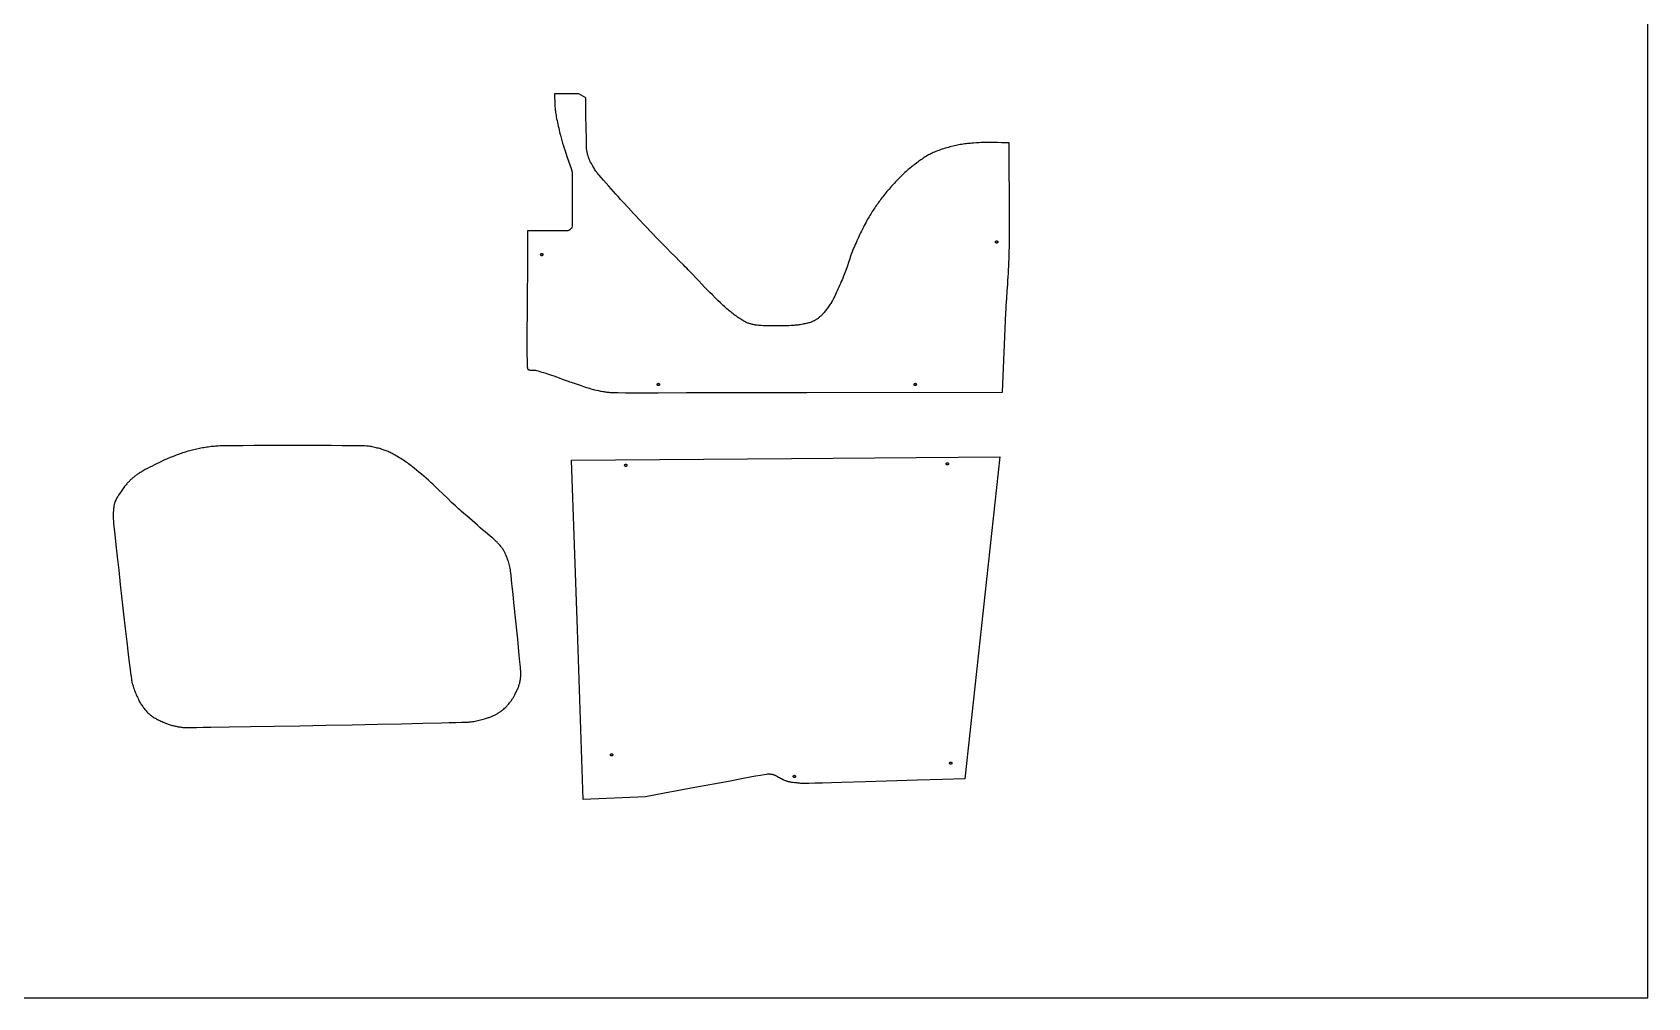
# Model space of a CAD drawing. Extents: x 0 to 10511, y 0 to 8892.
# Drawn here: x 7675 to 10511, y 5420 to 7114 of the extents above; entities that cross this region are included whole.
import ezdxf

# ---------------------------------------------------------------- set-up
doc = ezdxf.new("R2010")
doc.units = 0
doc.layers.add('Default_Layer', color=1, linetype='CONTINUOUS')

msp = doc.modelspace()

# ---------------------------------------------------------------- linework, layer by layer
at = {"layer": 'Default_Layer'}
for points in [[(5199.2, 5419.9), (10511.2, 5419.9), (10511.2, 8891.9), (5199.2, 8891.9), (5199.2, 5419.9)], [(8567.8, 6724.3), (8567.8, 6724.5), (8567.9, 6724.7), (8567.9, 6724.9), (8568, 6725.1), (8568.1, 6725.3), (8568.2, 6725.5), (8568.3, 6725.6), (8568.4, 6725.8), (8568.5, 6725.9), (8568.7, 6726), (8568.9, 6726.1), (8569, 6726.2), (8569.2, 6726.3), (8569.4, 6726.3), (8569.6, 6726.3), (8569.8, 6726.3), (8570, 6726.3), (8570.2, 6726.3), (8570.4, 6726.3), (8570.6, 6726.2), (8570.8, 6726.1), (8570.9, 6726), (8571.1, 6725.9), (8571.2, 6725.8), (8571.4, 6725.6), (8571.5, 6725.5), (8571.6, 6725.3), (8571.7, 6725.1), (8571.7, 6724.9), (8571.8, 6724.7), (8571.8, 6724.5), (8571.8, 6724.3), (8571.8, 6724.1), (8571.8, 6723.9), (8571.7, 6723.7), (8571.7, 6723.6), (8571.6, 6723.4), (8571.5, 6723.2), (8571.4, 6723.1), (8571.2, 6722.9), (8571.1, 6722.8), (8570.9, 6722.7), (8570.8, 6722.6), (8570.6, 6722.5), (8570.4, 6722.4), (8570.2, 6722.4), (8570, 6722.4), (8569.8, 6722.3), (8569.6, 6722.4), (8569.4, 6722.4), (8569.2, 6722.4), (8569, 6722.5), (8568.9, 6722.6), (8568.7, 6722.7), (8568.5, 6722.8), (8568.4, 6722.9), (8568.3, 6723.1), (8568.2, 6723.2), (8568.1, 6723.4), (8568, 6723.6), (8567.9, 6723.7), (8567.9, 6723.9), (8567.8, 6724.1), (8567.8, 6724.3)], [(9366.4, 6746.4), (9366.4, 6746.6), (9366.4, 6746.8), (9366.5, 6747), (9366.5, 6747.2), (9366.6, 6747.4), (9366.7, 6747.6), (9366.8, 6747.7), (9367, 6747.9), (9367.1, 6748), (9367.3, 6748.1), (9367.4, 6748.2), (9367.6, 6748.3), (9367.8, 6748.4), (9368, 6748.4), (9368.2, 6748.4), (9368.4, 6748.4), (9368.6, 6748.4), (9368.8, 6748.4), (9369, 6748.4), (9369.1, 6748.3), (9369.3, 6748.2), (9369.5, 6748.1), (9369.6, 6748), (9369.8, 6747.9), (9369.9, 6747.7), (9370, 6747.6), (9370.1, 6747.4), (9370.2, 6747.2), (9370.3, 6747), (9370.3, 6746.8), (9370.4, 6746.6), (9370.4, 6746.4), (9370.4, 6746.2), (9370.3, 6746), (9370.3, 6745.8), (9370.2, 6745.7), (9370.1, 6745.5), (9370, 6745.3), (9369.9, 6745.2), (9369.8, 6745), (9369.6, 6744.9), (9369.5, 6744.8), (9369.3, 6744.7), (9369.1, 6744.6), (9369, 6744.5), (9368.8, 6744.5), (9368.6, 6744.5), (9368.4, 6744.4), (9368.2, 6744.5), (9368, 6744.5), (9367.8, 6744.5), (9367.6, 6744.6), (9367.4, 6744.7), (9367.3, 6744.8), (9367.1, 6744.9), (9367, 6745), (9366.8, 6745.2), (9366.7, 6745.3), (9366.6, 6745.5), (9366.5, 6745.7), (9366.5, 6745.8), (9366.4, 6746), (9366.4, 6746.2), (9366.4, 6746.4)], [(8772.4, 6496.4), (8772.5, 6496.6), (8772.5, 6496.8), (8772.5, 6497), (8772.6, 6497.1), (8772.7, 6497.3), (8772.8, 6497.5), (8772.9, 6497.6), (8773, 6497.8), (8773.2, 6497.9), (8773.3, 6498), (8773.5, 6498.1), (8773.7, 6498.2), (8773.9, 6498.3), (8774, 6498.3), (8774.2, 6498.4), (8774.4, 6498.4), (8774.7, 6498.4), (8774.8, 6498.3), (8775, 6498.3), (8775.2, 6498.2), (8775.4, 6498.1), (8775.6, 6498), (8775.7, 6497.9), (8775.9, 6497.8), (8776, 6497.6), (8776.1, 6497.5), (8776.2, 6497.3), (8776.3, 6497.1), (8776.4, 6497), (8776.4, 6496.8), (8776.4, 6496.6), (8776.4, 6496.4), (8776.4, 6496.2), (8776.4, 6496), (8776.4, 6495.8), (8776.3, 6495.6), (8776.2, 6495.4), (8776.1, 6495.2), (8776, 6495.1), (8775.9, 6495), (8775.7, 6494.8), (8775.6, 6494.7), (8775.4, 6494.6), (8775.2, 6494.5), (8775, 6494.5), (8774.8, 6494.4), (8774.7, 6494.4), (8774.4, 6494.4), (8774.2, 6494.4), (8774, 6494.4), (8773.9, 6494.5), (8773.7, 6494.5), (8773.5, 6494.6), (8773.3, 6494.7), (8773.2, 6494.8), (8773, 6495), (8772.9, 6495.1), (8772.8, 6495.2), (8772.7, 6495.4), (8772.6, 6495.6), (8772.5, 6495.8), (8772.5, 6496), (8772.5, 6496.2), (8772.4, 6496.4)], [(9223.4, 6496.4), (9223.4, 6496.6), (9223.4, 6496.8), (9223.5, 6497), (9223.6, 6497.1), (9223.6, 6497.3), (9223.7, 6497.5), (9223.9, 6497.6), (9224, 6497.8), (9224.1, 6497.9), (9224.3, 6498), (9224.5, 6498.1), (9224.6, 6498.2), (9224.8, 6498.3), (9225, 6498.3), (9225.2, 6498.4), (9225.4, 6498.4), (9225.6, 6498.4), (9225.8, 6498.3), (9226, 6498.3), (9226.2, 6498.2), (9226.4, 6498.1), (9226.5, 6498), (9226.7, 6497.9), (9226.8, 6497.8), (9226.9, 6497.6), (9227.1, 6497.5), (9227.2, 6497.3), (9227.2, 6497.1), (9227.3, 6497), (9227.4, 6496.8), (9227.4, 6496.6), (9227.4, 6496.4), (9227.4, 6496.2), (9227.4, 6496), (9227.3, 6495.8), (9227.2, 6495.6), (9227.2, 6495.4), (9227.1, 6495.2), (9226.9, 6495.1), (9226.8, 6495), (9226.7, 6494.8), (9226.5, 6494.7), (9226.4, 6494.6), (9226.2, 6494.5), (9226, 6494.5), (9225.8, 6494.4), (9225.6, 6494.4), (9225.4, 6494.4), (9225.2, 6494.4), (9225, 6494.4), (9224.8, 6494.5), (9224.6, 6494.5), (9224.5, 6494.6), (9224.3, 6494.7), (9224.1, 6494.8), (9224, 6495), (9223.9, 6495.1), (9223.7, 6495.2), (9223.6, 6495.4), (9223.6, 6495.6), (9223.5, 6495.8), (9223.4, 6496), (9223.4, 6496.2), (9223.4, 6496.4)], [(7939.9, 5894.4), (7940.7, 5894.4), (7942.1, 5894.3), (7947, 5894.3), (7954.2, 5894.4), (7963.7, 5894.5), (7975.3, 5894.6), (7988.8, 5894.8), (8020.9, 5895.3), (8058.5, 5895.9), (8100.3, 5896.6), (8144.9, 5897.4), (8190.8, 5898.3), (8236.8, 5899.1), (8281.5, 5900), (8323.4, 5900.9), (8361.2, 5901.7), (8393.5, 5902.4), (8407.1, 5902.8), (8418.9, 5903.1), (8428.6, 5903.3), (8436, 5903.6), (8441, 5903.8), (8442.6, 5903.9), (8443.5, 5903.9), (8445.7, 5904.2), (8448, 5904.6), (8450.3, 5905), (8452.7, 5905.5), (8455.1, 5905.9), (8457.6, 5906.5), (8460, 5907), (8462.3, 5907.6), (8464.6, 5908.1), (8466.9, 5908.7), (8469, 5909.3), (8471, 5909.9), (8472.9, 5910.4), (8474.6, 5910.9), (8476.2, 5911.5), (8477.5, 5911.9), (8478.8, 5912.4), (8480.1, 5912.9), (8481.4, 5913.5), (8482.7, 5914), (8484, 5914.6), (8485.3, 5915.2), (8486.6, 5915.9), (8487.8, 5916.5), (8489.1, 5917.1), (8490.3, 5917.8), (8491.5, 5918.4), (8492.6, 5919.1), (8493.7, 5919.7), (8494.7, 5920.3), (8495.7, 5921), (8496.6, 5921.5), (8497.4, 5922.1), (8498.3, 5922.7), (8499.1, 5923.3), (8499.9, 5924), (8500.7, 5924.6), (8501.5, 5925.3), (8502.3, 5925.9), (8503.1, 5926.6), (8504.6, 5928), (8506.1, 5929.4), (8507.6, 5930.9), (8509, 5932.4), (8509.7, 5933.2), (8510.4, 5934), (8511.2, 5934.9), (8511.9, 5935.8), (8513.4, 5937.7), (8514.2, 5938.7), (8514.9, 5939.7), (8515.7, 5940.7), (8516.4, 5941.7), (8517.1, 5942.8), (8517.9, 5943.8), (8518.6, 5944.9), (8519.2, 5945.9), (8519.9, 5947), (8520.5, 5948), (8521.1, 5949.2), (8521.8, 5950.4), (8522.5, 5951.7), (8523.2, 5953.1), (8523.9, 5954.5), (8524.7, 5956), (8525.4, 5957.6), (8526.1, 5959.1), (8526.8, 5960.7), (8527.5, 5962.3), (8528.1, 5963.8), (8528.8, 5965.3), (8529.3, 5966.8), (8529.8, 5968.2), (8530.3, 5969.6), (8530.6, 5970.8), (8531, 5972.1), (8531.3, 5973.3), (8531.5, 5974.5), (8531.8, 5975.8), (8532, 5977), (8532.2, 5978.2), (8532.4, 5979.5), (8532.5, 5980.7), (8532.7, 5982), (8532.8, 5983.3), (8532.9, 5984.5), (8533, 5985.8), (8533, 5987), (8533.1, 5988.3), (8533.1, 5990.8), (8533.1, 5991.3), (8533.1, 5991.9), (8532.9, 5993.9), (8532.7, 5996.7), (8532.4, 6000.3), (8531.5, 6009.5), (8530.4, 6021), (8529.1, 6034.5), (8527.6, 6049.4), (8526, 6065.2), (8524.4, 6081.4), (8521, 6113.5), (8519.5, 6128.3), (8518.1, 6141.7), (8516.8, 6153.2), (8515.8, 6162.4), (8515.1, 6168.7), (8514.8, 6170.6), (8514.7, 6171.6), (8514.5, 6172.8), (8514.2, 6174), (8513.7, 6176.3), (8513.1, 6178.7), (8512.5, 6181), (8511.8, 6183.3), (8511.1, 6185.5), (8510.4, 6187.7), (8509.7, 6189.7), (8509, 6191.7), (8508.3, 6193.7), (8507.5, 6195.6), (8506.7, 6197.5), (8505.8, 6199.5), (8505.4, 6200.4), (8504.9, 6201.3), (8504.4, 6202.3), (8504, 6203.2), (8503.4, 6204.1), (8502.9, 6205), (8502.3, 6205.9), (8501.8, 6206.8), (8501.2, 6207.7), (8500.6, 6208.5), (8499.9, 6209.4), (8499.3, 6210.2), (8498.6, 6211.1), (8498, 6211.9), (8496.6, 6213.6), (8495.1, 6215.2), (8493.7, 6216.8), (8492.2, 6218.4), (8491.3, 6219.3), (8490.2, 6220.4), (8488.8, 6221.6), (8487.2, 6223), (8483.6, 6226.3), (8479.4, 6229.9), (8470.3, 6237.6), (8465.9, 6241.4), (8461.9, 6244.9), (8457.1, 6249.1), (8452.3, 6253.2), (8442.7, 6261.4), (8438, 6265.5), (8433.2, 6269.7), (8428.5, 6273.9), (8426.1, 6276), (8423.8, 6278.1), (8421.2, 6280.4), (8418.3, 6283.1), (8415.1, 6286.2), (8411.6, 6289.4), (8404.2, 6296.6), (8396.4, 6304.1), (8388.7, 6311.4), (8381.5, 6318.2), (8378.3, 6321.2), (8375.5, 6323.9), (8373, 6326.3), (8370.9, 6328.2), (8367, 6331.6), (8362.8, 6335.2), (8358.5, 6339), (8354.2, 6342.6), (8350.1, 6346), (8346.3, 6349.1), (8343.1, 6351.7), (8341.7, 6352.8), (8340.5, 6353.7), (8338.3, 6355.4), (8336.1, 6357), (8333.9, 6358.6), (8331.6, 6360.2), (8329.4, 6361.7), (8327.1, 6363.3), (8324.8, 6364.7), (8322.4, 6366.2), (8319.9, 6367.7), (8317, 6369.4), (8313.9, 6371.3), (8312.3, 6372.2), (8310.6, 6373.1), (8308.9, 6374.1), (8307.2, 6375), (8305.5, 6375.9), (8303.7, 6376.8), (8302, 6377.6), (8300.2, 6378.4), (8298.5, 6379.2), (8296.8, 6379.9), (8295, 6380.5), (8293.2, 6381.2), (8291.3, 6381.8), (8289.4, 6382.4), (8287.4, 6383.1), (8285.3, 6383.7), (8283.2, 6384.3), (8281, 6384.8), (8278.9, 6385.4), (8276.7, 6385.9), (8274.5, 6386.4), (8272.3, 6386.8), (8270.1, 6387.2), (8267.9, 6387.6), (8265.8, 6387.9), (8263.6, 6388.2), (8262.9, 6388.3), (8261.9, 6388.3), (8258.9, 6388.4), (8254.8, 6388.5), (8249.6, 6388.6), (8243.4, 6388.7), (8236.2, 6388.8), (8219.5, 6388.9), (8200.2, 6389), (8178.8, 6389.1), (8156, 6389.1), (8132.6, 6389.1), (8109.1, 6389.1), (8086.3, 6389), (8064.8, 6389), (8045.2, 6388.8), (8028.3, 6388.7), (8021, 6388.6), (8014.6, 6388.6), (8009.2, 6388.5), (8004.9, 6388.4), (8001.7, 6388.3), (8000.6, 6388.2), (7999.8, 6388.2), (7997.2, 6388), (7994.7, 6387.7), (7992.1, 6387.5), (7989.5, 6387.2), (7986.9, 6386.9), (7984.3, 6386.5), (7981.7, 6386.2), (7979.2, 6385.8), (7976.6, 6385.4), (7974.1, 6384.9), (7971.5, 6384.5), (7969, 6384), (7966.5, 6383.5), (7964, 6383), (7961.6, 6382.4), (7959.1, 6381.8), (7956.7, 6381.2), (7954.2, 6380.6), (7951.8, 6379.9), (7949.3, 6379.2), (7946.8, 6378.5), (7944.3, 6377.7), (7941.9, 6377), (7939.4, 6376.2), (7937, 6375.4), (7934.6, 6374.5), (7932.2, 6373.7), (7929.9, 6372.9), (7927.7, 6372.1), (7925.5, 6371.2), (7921.3, 6369.6), (7919.2, 6368.8), (7917.2, 6368), (7915.2, 6367.2), (7913.2, 6366.3), (7911.2, 6365.4), (7909.2, 6364.5), (7905.2, 6362.7), (7901.2, 6360.8), (7897.3, 6358.9), (7893.5, 6356.9), (7889.7, 6355), (7885.8, 6353.1), (7881.8, 6351), (7877.7, 6348.9), (7873.7, 6346.8), (7871.8, 6345.7), (7869.8, 6344.6), (7868, 6343.6), (7866.3, 6342.6), (7864.6, 6341.6), (7863, 6340.6), (7861.6, 6339.7), (7860.3, 6338.8), (7859.1, 6337.9), (7857.8, 6337), (7856.6, 6336.1), (7855.4, 6335.2), (7854.3, 6334.3), (7853.1, 6333.3), (7851.9, 6332.4), (7850.8, 6331.4), (7849.7, 6330.4), (7848.5, 6329.3), (7847.4, 6328.3), (7846.4, 6327.3), (7845.3, 6326.2), (7844.2, 6325.1), (7843.2, 6324), (7842.2, 6322.9), (7841.1, 6321.7), (7840, 6320.3), (7838.8, 6318.8), (7837.5, 6317.2), (7836.3, 6315.5), (7835, 6313.8), (7833.7, 6312), (7832.4, 6310.2), (7831.2, 6308.5), (7830, 6306.7), (7827.9, 6303.6), (7827, 6302.2), (7826.2, 6300.9), (7825.5, 6299.9), (7825, 6299), (7824.1, 6297.5), (7823.3, 6296), (7822.5, 6294.5), (7821.7, 6292.9), (7821.4, 6292.2), (7821, 6291.4), (7820.7, 6290.6), (7820.4, 6289.8), (7820.1, 6289), (7819.8, 6288.2), (7819.5, 6287.4), (7819.3, 6286.5), (7819.1, 6285.6), (7818.9, 6284.5), (7818.7, 6283.3), (7818.5, 6281.9), (7818.3, 6280.5), (7818.2, 6278.9), (7818, 6277.3), (7817.9, 6275.6), (7817.8, 6273.8), (7817.6, 6272), (7817.6, 6270.2), (7817.5, 6268.5), (7817.4, 6266.7), (7817.4, 6265), (7817.4, 6263.3), (7817.4, 6261.7), (7817.4, 6261.1), (7817.5, 6260.2), (7817.8, 6257.2), (7818.2, 6253), (7818.7, 6247.5), (7820.2, 6233.1), (7822.2, 6215), (7824.5, 6193.7), (7827.1, 6170.2), (7829.9, 6145.2), (7832.8, 6119.3), (7835.7, 6093.4), (7838.6, 6068.1), (7841.3, 6044.4), (7843.9, 6022.8), (7845.1, 6013.1), (7846.2, 6004.2), (7847.1, 5996.3), (7848, 5989.3), (7848.8, 5983.5), (7849.5, 5978.9), (7849.7, 5977.1), (7850, 5975.6), (7850.2, 5974.5), (7850.4, 5973.7), (7851, 5971.3), (7851.7, 5968.9), (7852.5, 5966.4), (7853.3, 5963.9), (7854.1, 5961.4), (7855.1, 5959), (7856, 5956.5), (7857, 5954.1), (7858, 5951.7), (7859, 5949.4), (7860, 5947.2), (7861, 5945), (7862, 5943), (7863, 5941.1), (7863.9, 5939.3), (7864.8, 5937.7), (7865.8, 5936.2), (7866.7, 5934.7), (7867.7, 5933.2), (7868.7, 5931.7), (7869.8, 5930.2), (7870.8, 5928.8), (7871.9, 5927.4), (7873, 5926), (7874.2, 5924.6), (7875.4, 5923.2), (7876.6, 5921.9), (7877.8, 5920.6), (7879.1, 5919.4), (7880.4, 5918.2), (7881.8, 5917), (7883.1, 5915.9), (7883.9, 5915.3), (7884.6, 5914.7), (7885.4, 5914.2), (7886.2, 5913.6), (7887, 5913.1), (7887.9, 5912.5), (7889.6, 5911.4), (7891.5, 5910.4), (7893.4, 5909.3), (7895.3, 5908.3), (7897.3, 5907.3), (7899.3, 5906.3), (7901.3, 5905.4), (7903.3, 5904.5), (7905.3, 5903.6), (7907.2, 5902.8), (7909, 5902.1), (7910.8, 5901.4), (7912.5, 5900.7), (7914.2, 5900.1), (7915.9, 5899.6), (7917.5, 5899), (7919.2, 5898.5), (7920.9, 5898), (7922.6, 5897.6), (7924.3, 5897.1), (7926, 5896.7), (7927.7, 5896.3), (7929.5, 5896), (7931.2, 5895.6), (7932.9, 5895.3), (7934.7, 5895.1), (7936.4, 5894.8), (7938.2, 5894.6), (7939.9, 5894.4)], [(8622.2, 6363.7), (9008.1, 6366.3), (9373.9, 6369.1), (9312.4, 5803.9), (9273.3, 5802.8), (9229.1, 5801.5), (9137.8, 5798.8), (9096.6, 5797.6), (9078.5, 5797.1), (9062.6, 5796.6), (9049.2, 5796.3), (9038.7, 5796), (9034.6, 5796), (9031.5, 5795.9), (9029.2, 5795.9), (9027.9, 5795.9), (9026.3, 5796), (9024.6, 5796.1), (9022.8, 5796.3), (9021, 5796.4), (9019.2, 5796.6), (9017.3, 5796.8), (9013.7, 5797.2), (9010.3, 5797.6), (9008.7, 5797.9), (9007.2, 5798.1), (9005.9, 5798.3), (9004.6, 5798.6), (9003.6, 5798.8), (9002.7, 5799), (9001.9, 5799.2), (9001.1, 5799.5), (9000.3, 5799.7), (8999.6, 5800), (8998, 5800.6), (8996.5, 5801.2), (8995, 5801.9), (8993.5, 5802.6), (8990.5, 5804), (8989.8, 5804.3), (8988.9, 5804.8), (8987.2, 5805.7), (8985.4, 5806.7), (8983.5, 5807.8), (8981.7, 5808.8), (8980.8, 5809.3), (8980, 5809.7), (8979.2, 5810.1), (8978.4, 5810.5), (8977.7, 5810.8), (8977, 5811), (8976.4, 5811.2), (8975.7, 5811.4), (8975.1, 5811.5), (8974.4, 5811.6), (8973.8, 5811.8), (8973.1, 5811.9), (8971.8, 5812), (8970.5, 5812.1), (8969.1, 5812.2), (8967.8, 5812.2), (8966.5, 5812.2), (8965.8, 5812.1), (8964.5, 5811.9), (8960.2, 5811.2), (8953.6, 5810), (8945.2, 5808.5), (8923.6, 5804.5), (8897.3, 5799.6), (8838.7, 5788.7), (8810.4, 5783.5), (8785.4, 5778.9), (8752.1, 5772.7), (8642.4, 5767.9), (8632.4, 6066), (8622.2, 6363.7)], [(8719.3, 6354.4), (8719.3, 6354.2), (8719.3, 6354), (8719.2, 6353.8), (8719.2, 6353.6), (8719.1, 6353.5), (8719, 6353.3), (8718.9, 6353.1), (8718.7, 6353), (8718.6, 6352.9), (8718.4, 6352.8), (8718.3, 6352.7), (8718.1, 6352.6), (8717.9, 6352.5), (8717.7, 6352.5), (8717.5, 6352.4), (8717.3, 6352.4), (8717.1, 6352.4), (8716.9, 6352.5), (8716.7, 6352.5), (8716.5, 6352.6), (8716.4, 6352.7), (8716.2, 6352.8), (8716.1, 6352.9), (8715.9, 6353), (8715.8, 6353.1), (8715.7, 6353.3), (8715.6, 6353.5), (8715.5, 6353.6), (8715.4, 6353.8), (8715.4, 6354), (8715.3, 6354.2), (8715.3, 6354.4), (8715.3, 6354.6), (8715.4, 6354.8), (8715.4, 6355), (8715.5, 6355.2), (8715.6, 6355.4), (8715.7, 6355.5), (8715.8, 6355.7), (8715.9, 6355.8), (8716.1, 6356), (8716.2, 6356.1), (8716.4, 6356.2), (8716.5, 6356.3), (8716.7, 6356.3), (8716.9, 6356.4), (8717.1, 6356.4), (8717.3, 6356.4), (8717.5, 6356.4), (8717.7, 6356.4), (8717.9, 6356.3), (8718.1, 6356.3), (8718.3, 6356.2), (8718.4, 6356.1), (8718.6, 6356), (8718.7, 6355.8), (8718.9, 6355.7), (8719, 6355.5), (8719.1, 6355.4), (8719.2, 6355.2), (8719.2, 6355), (8719.3, 6354.8), (8719.3, 6354.6), (8719.3, 6354.4)], [(9283.6, 6357), (9283.6, 6356.8), (9283.6, 6356.6), (9283.5, 6356.4), (9283.4, 6356.2), (9283.4, 6356.1), (9283.3, 6355.9), (9283.1, 6355.7), (9283, 6355.6), (9282.9, 6355.5), (9282.7, 6355.3), (9282.6, 6355.2), (9282.4, 6355.2), (9282.2, 6355.1), (9282, 6355), (9281.8, 6355), (9281.6, 6355), (9281.4, 6355), (9281.2, 6355), (9281, 6355.1), (9280.8, 6355.2), (9280.6, 6355.2), (9280.5, 6355.3), (9280.3, 6355.5), (9280.2, 6355.6), (9280.1, 6355.7), (9279.9, 6355.9), (9279.8, 6356.1), (9279.8, 6356.2), (9279.7, 6356.4), (9279.6, 6356.6), (9279.6, 6356.8), (9279.6, 6357), (9279.6, 6357.2), (9279.6, 6357.4), (9279.7, 6357.6), (9279.8, 6357.8), (9279.8, 6358), (9279.9, 6358.1), (9280.1, 6358.3), (9280.2, 6358.4), (9280.3, 6358.5), (9280.5, 6358.7), (9280.6, 6358.8), (9280.8, 6358.8), (9281, 6358.9), (9281.2, 6359), (9281.4, 6359), (9281.6, 6359), (9281.8, 6359), (9282, 6359), (9282.2, 6358.9), (9282.4, 6358.8), (9282.6, 6358.8), (9282.7, 6358.7), (9282.9, 6358.5), (9283, 6358.4), (9283.1, 6358.3), (9283.3, 6358.1), (9283.4, 6358), (9283.4, 6357.8), (9283.5, 6357.6), (9283.6, 6357.4), (9283.6, 6357.2), (9283.6, 6357)], [(8694.3, 5846.2), (8694.3, 5846), (8694.3, 5845.8), (8694.2, 5845.6), (8694.1, 5845.4), (8694.1, 5845.3), (8694, 5845.1), (8693.8, 5845), (8693.7, 5844.8), (8693.6, 5844.7), (8693.4, 5844.6), (8693.3, 5844.5), (8693.1, 5844.4), (8692.9, 5844.3), (8692.7, 5844.3), (8692.5, 5844.2), (8692.3, 5844.2), (8692.1, 5844.2), (8691.9, 5844.3), (8691.7, 5844.3), (8691.5, 5844.4), (8691.4, 5844.5), (8691.2, 5844.6), (8691, 5844.7), (8690.9, 5844.8), (8690.8, 5845), (8690.6, 5845.1), (8690.5, 5845.3), (8690.5, 5845.4), (8690.4, 5845.6), (8690.3, 5845.8), (8690.3, 5846), (8690.3, 5846.2), (8690.3, 5846.4), (8690.3, 5846.6), (8690.4, 5846.8), (8690.5, 5847), (8690.5, 5847.2), (8690.6, 5847.3), (8690.8, 5847.5), (8690.9, 5847.6), (8691, 5847.8), (8691.2, 5847.9), (8691.4, 5848), (8691.5, 5848.1), (8691.7, 5848.1), (8691.9, 5848.2), (8692.1, 5848.2), (8692.3, 5848.2), (8692.5, 5848.2), (8692.7, 5848.2), (8692.9, 5848.1), (8693.1, 5848.1), (8693.3, 5848), (8693.4, 5847.9), (8693.6, 5847.8), (8693.7, 5847.6), (8693.8, 5847.5), (8694, 5847.3), (8694.1, 5847.2), (8694.1, 5847), (8694.2, 5846.8), (8694.3, 5846.6), (8694.3, 5846.4), (8694.3, 5846.2)], [(9289.6, 5831.6), (9289.6, 5831.4), (9289.6, 5831.2), (9289.5, 5831), (9289.5, 5830.8), (9289.4, 5830.6), (9289.3, 5830.4), (9289.2, 5830.3), (9289.1, 5830.1), (9288.9, 5830), (9288.8, 5829.9), (9288.6, 5829.8), (9288.4, 5829.7), (9288.2, 5829.6), (9288, 5829.6), (9287.8, 5829.6), (9287.6, 5829.6), (9287.4, 5829.6), (9287.2, 5829.6), (9287, 5829.6), (9286.9, 5829.7), (9286.7, 5829.8), (9286.5, 5829.9), (9286.4, 5830), (9286.2, 5830.1), (9286.1, 5830.3), (9286, 5830.4), (9285.9, 5830.6), (9285.8, 5830.8), (9285.7, 5831), (9285.7, 5831.2), (9285.6, 5831.4), (9285.6, 5831.6), (9285.6, 5831.8), (9285.7, 5832), (9285.7, 5832.2), (9285.8, 5832.3), (9285.9, 5832.5), (9286, 5832.7), (9286.1, 5832.8), (9286.2, 5833), (9286.4, 5833.1), (9286.5, 5833.2), (9286.7, 5833.3), (9286.9, 5833.4), (9287, 5833.5), (9287.2, 5833.5), (9287.4, 5833.5), (9287.6, 5833.6), (9287.8, 5833.5), (9288, 5833.5), (9288.2, 5833.5), (9288.4, 5833.4), (9288.6, 5833.3), (9288.8, 5833.2), (9288.9, 5833.1), (9289.1, 5833), (9289.2, 5832.8), (9289.3, 5832.7), (9289.4, 5832.5), (9289.5, 5832.3), (9289.5, 5832.2), (9289.6, 5832), (9289.6, 5831.8), (9289.6, 5831.6)], [(9015.3, 5808.3), (9015.3, 5808.1), (9015.2, 5807.9), (9015.2, 5807.7), (9015.1, 5807.5), (9015, 5807.3), (9014.9, 5807.1), (9014.8, 5807), (9014.7, 5806.8), (9014.5, 5806.7), (9014.4, 5806.6), (9014.2, 5806.5), (9014, 5806.4), (9013.9, 5806.4), (9013.7, 5806.3), (9013.5, 5806.3), (9013.3, 5806.3), (9013.1, 5806.3), (9012.9, 5806.3), (9012.7, 5806.4), (9012.5, 5806.4), (9012.3, 5806.5), (9012.1, 5806.6), (9012, 5806.7), (9011.9, 5806.8), (9011.7, 5807), (9011.6, 5807.1), (9011.5, 5807.3), (9011.4, 5807.5), (9011.4, 5807.7), (9011.3, 5807.9), (9011.3, 5808.1), (9011.3, 5808.3), (9011.3, 5808.5), (9011.3, 5808.7), (9011.4, 5808.9), (9011.4, 5809), (9011.5, 5809.2), (9011.6, 5809.4), (9011.7, 5809.5), (9011.9, 5809.7), (9012, 5809.8), (9012.1, 5809.9), (9012.3, 5810), (9012.5, 5810.1), (9012.7, 5810.2), (9012.9, 5810.2), (9013.1, 5810.3), (9013.3, 5810.3), (9013.5, 5810.3), (9013.7, 5810.2), (9013.9, 5810.2), (9014, 5810.1), (9014.2, 5810), (9014.4, 5809.9), (9014.5, 5809.8), (9014.7, 5809.7), (9014.8, 5809.5), (9014.9, 5809.4), (9015, 5809.2), (9015.1, 5809), (9015.2, 5808.9), (9015.2, 5808.7), (9015.3, 5808.5), (9015.3, 5808.3)]]:
    msp.add_lwpolyline(points, close=True, dxfattribs=at)
msp.add_lwpolyline([(9378.8, 6482.8), (9384.5, 6622), (9384.9, 6628.3), (9385.3, 6634.7), (9386.1, 6647.3), (9387, 6659.9), (9387.8, 6672.5), (9388.2, 6678.8), (9388.6, 6685.1), (9389, 6691.4), (9389.3, 6697.7), (9389.6, 6704), (9389.9, 6710.3), (9390.2, 6716.6), (9390.4, 6723), (9390.5, 6726.3), (9390.5, 6730), (9390.7, 6738.4), (9390.7, 6748.1), (9390.8, 6758.8), (9390.8, 6770.5), (9390.8, 6782.9), (9390.8, 6796.1), (9390.7, 6809.7), (9390.6, 6838), (9390.5, 6866.7), (9390.4, 6894.6), (9390.4, 6907.9), (9390.4, 6920.6), (9387.1, 6920.6), (9383.7, 6920.7), (9376.7, 6920.7), (9369.7, 6920.8), (9362.7, 6920.9), (9355.9, 6921), (9352.6, 6921), (9349.4, 6921), (9346.3, 6920.9), (9343.3, 6920.9), (9340.5, 6920.8), (9337.8, 6920.6), (9332.7, 6920.3), (9327.6, 6920), (9325, 6919.8), (9322.4, 6919.6), (9319.8, 6919.3), (9317.3, 6919.1), (9314.7, 6918.8), (9312.2, 6918.5), (9309.6, 6918.2), (9307.1, 6917.8), (9304.5, 6917.4), (9302, 6916.9), (9299.5, 6916.5), (9297, 6915.9), (9294.4, 6915.4), (9291.7, 6914.7), (9289, 6914), (9286.3, 6913.3), (9283.5, 6912.5), (9280.6, 6911.7), (9277.8, 6910.9), (9275, 6910), (9272.2, 6909.1), (9269.5, 6908.1), (9266.8, 6907.2), (9264.2, 6906.2), (9261.7, 6905.2), (9259.3, 6904.3), (9257.1, 6903.3), (9254.9, 6902.3), (9252.9, 6901.3), (9250.9, 6900.3), (9248.9, 6899.2), (9246.9, 6898.1), (9244.9, 6896.9), (9243, 6895.7), (9241.1, 6894.5), (9239.2, 6893.3), (9237.3, 6892), (9235.4, 6890.7), (9233.5, 6889.4), (9231.7, 6888.1), (9229.8, 6886.7), (9228, 6885.3), (9224.4, 6882.6), (9222.5, 6881.2), (9220.7, 6879.7), (9218.8, 6878.2), (9216.9, 6876.6), (9215, 6875), (9213.1, 6873.4), (9211.2, 6871.7), (9209.3, 6870), (9207.3, 6868.2), (9205.4, 6866.5), (9203.5, 6864.7), (9201.6, 6862.9), (9199.8, 6861.1), (9197.9, 6859.3), (9196.1, 6857.4), (9194.3, 6855.6), (9192.5, 6853.8), (9190.7, 6851.9), (9188.9, 6849.9), (9187, 6847.8), (9185.1, 6845.7), (9183.2, 6843.6), (9181.3, 6841.4), (9179.4, 6839.2), (9177.5, 6837), (9175.6, 6834.8), (9173.8, 6832.5), (9172, 6830.3), (9170.2, 6828.1), (9168.4, 6825.9), (9166.8, 6823.7), (9165.1, 6821.6), (9163.6, 6819.5), (9162, 6817.3), (9160.4, 6815.2), (9158.9, 6813), (9157.4, 6810.9), (9155.9, 6808.7), (9154.4, 6806.5), (9152.9, 6804.3), (9151.5, 6802.1), (9150, 6799.9), (9148.6, 6797.6), (9147.2, 6795.4), (9145.9, 6793.1), (9144.5, 6790.8), (9143.2, 6788.6), (9141.8, 6786.3), (9140.5, 6783.9), (9139.1, 6781.2), (9137.6, 6778.4), (9136, 6775.4), (9134.4, 6772.3), (9132.8, 6769), (9131.1, 6765.7), (9129.5, 6762.3), (9127.8, 6758.8), (9126.2, 6755.4), (9124.6, 6751.9), (9123, 6748.5), (9121.4, 6745.1), (9120, 6741.8), (9118.6, 6738.5), (9117.3, 6735.5), (9116, 6732.4), (9114.8, 6729.4), (9113.7, 6726.3), (9112.5, 6723.2), (9111.4, 6720), (9110.4, 6716.9), (9108.3, 6710.7), (9106.2, 6704.4), (9105.1, 6701.3), (9104.1, 6698.2), (9103, 6695.2), (9101.9, 6692.1), (9100.7, 6689.1), (9099.6, 6686.2), (9098.3, 6683.2), (9097, 6680.1), (9095.6, 6676.9), (9094.2, 6673.6), (9092.7, 6670.3), (9091.3, 6667), (9089.8, 6663.7), (9088.3, 6660.5), (9086.8, 6657.3), (9085.4, 6654.3), (9084, 6651.4), (9082.7, 6648.7), (9081.4, 6646.2), (9080.2, 6644), (9079.1, 6642), (9078.6, 6641.1), (9078.1, 6640.2), (9077.1, 6638.7), (9076.1, 6637.1), (9075, 6635.4), (9073.9, 6633.8), (9072.7, 6632.2), (9071.6, 6630.5), (9070.4, 6628.9), (9069.2, 6627.3), (9068, 6625.8), (9066.8, 6624.3), (9065.6, 6622.9), (9064.5, 6621.6), (9063.4, 6620.3), (9062.3, 6619.2), (9061.3, 6618.2), (9060.4, 6617.2), (9059.5, 6616.4), (9058.6, 6615.6), (9057.6, 6614.8), (9056.7, 6614), (9055.7, 6613.2), (9054.7, 6612.4), (9053.7, 6611.7), (9052.7, 6611), (9051.7, 6610.3), (9050.6, 6609.6), (9049.5, 6609), (9048.5, 6608.3), (9047.4, 6607.8), (9046.3, 6607.2), (9045.2, 6606.7), (9044, 6606.2), (9043.4, 6605.9), (9042.8, 6605.7), (9041.4, 6605.2), (9039.8, 6604.7), (9038, 6604.3), (9036.2, 6603.8), (9034.2, 6603.4), (9032.2, 6602.9), (9030, 6602.5), (9027.9, 6602.1), (9025.7, 6601.7), (9023.4, 6601.3), (9021.2, 6601), (9019, 6600.7), (9016.8, 6600.4), (9014.7, 6600.2), (9012.7, 6599.9), (9011.6, 6599.8), (9010.3, 6599.8), (9007.3, 6599.6), (9003.7, 6599.5), (8999.6, 6599.4), (8995.2, 6599.3), (8990.5, 6599.2), (8985.6, 6599.2), (8980.6, 6599.2), (8975.7, 6599.2), (8970.9, 6599.3), (8966.4, 6599.3), (8962.2, 6599.4), (8958.4, 6599.5), (8955.2, 6599.6), (8952.7, 6599.8), (8951.7, 6599.9), (8950.8, 6599.9), (8948, 6600.3), (8946.6, 6600.5), (8945.2, 6600.7), (8943.8, 6601), (8942.4, 6601.2), (8941, 6601.5), (8939.6, 6601.8), (8938.2, 6602.1), (8936.8, 6602.5), (8935.4, 6602.9), (8934, 6603.3), (8932.7, 6603.8), (8931.4, 6604.2), (8930, 6604.8), (8928.7, 6605.3), (8928.1, 6605.6), (8927.4, 6606), (8925.9, 6606.7), (8924.3, 6607.6), (8922.6, 6608.6), (8920.9, 6609.7), (8919.1, 6610.8), (8917.2, 6612), (8915.3, 6613.3), (8913.4, 6614.7), (8911.5, 6616), (8909.5, 6617.4), (8907.6, 6618.8), (8905.7, 6620.2), (8903.9, 6621.6), (8902.1, 6623), (8900.4, 6624.4), (8898.7, 6625.8), (8896.8, 6627.4), (8894.8, 6629.1), (8892.7, 6631), (8890.6, 6633), (8888.3, 6635), (8886, 6637.2), (8883.6, 6639.4), (8878.8, 6644), (8874, 6648.7), (8869.3, 6653.4), (8864.8, 6657.8), (8862.6, 6660), (8860.3, 6662.3), (8858, 6664.8), (8855.6, 6667.3), (8850.6, 6672.6), (8845.4, 6678.1), (8840.1, 6683.7), (8834.8, 6689.3), (8829.5, 6694.9), (8826.9, 6697.6), (8824.4, 6700.3), (8821.6, 6703.1), (8818.6, 6706.1), (8811.8, 6713), (8804.4, 6720.4), (8796.6, 6728.2), (8788.9, 6735.9), (8781.5, 6743.3), (8774.9, 6750), (8772, 6753), (8769.4, 6755.7), (8764.5, 6760.7), (8759.6, 6765.8), (8754.8, 6771), (8750, 6776.1), (8740.4, 6786.4), (8735.6, 6791.5), (8730.8, 6796.7), (8721.8, 6806.5), (8712.7, 6816.4), (8708.2, 6821.3), (8703.9, 6826), (8699.7, 6830.6), (8695.8, 6835), (8687.3, 6844.5), (8682.7, 6849.7), (8678.2, 6854.8), (8674.1, 6859.6), (8670.5, 6863.8), (8669, 6865.6), (8667.7, 6867.1), (8666.7, 6868.3), (8666, 6869.3), (8665.4, 6870), (8664.9, 6870.9), (8663.7, 6872.6), (8662.6, 6874.4), (8661.5, 6876.2), (8660.5, 6877.9), (8659.5, 6879.5), (8658, 6882.1), (8656.8, 6884.2), (8655.6, 6886.3), (8655, 6887.3), (8654.4, 6888.4), (8653.9, 6889.4), (8653.4, 6890.5), (8652.9, 6891.9), (8652.3, 6893.5), (8651.7, 6895.5), (8651, 6897.7), (8650.3, 6899.9), (8650, 6901.1), (8649.8, 6902.3), (8649.5, 6903.4), (8649.2, 6904.6), (8649, 6905.7), (8648.9, 6906.7), (8648.8, 6907.4), (8648.7, 6908.3), (8648.6, 6909.6), (8648.6, 6911), (8648.4, 6914.7), (8648.3, 6919.2), (8648.2, 6924.5), (8648.1, 6930.4), (8647.8, 6943.6), (8647.4, 6972.8), (8647.2, 6987), (8646.9, 6999.7), (8635.1, 7006.3), (8592.1, 7006.3), (8592.2, 7004.4), (8592.3, 7002.5), (8592.4, 6998.7), (8592.5, 6994.8), (8592.6, 6991), (8592.7, 6987.2), (8592.8, 6985.3), (8592.9, 6983.4), (8593.1, 6981.5), (8593.2, 6979.6), (8593.4, 6977.7), (8593.7, 6975.8), (8593.9, 6973.7), (8594.3, 6971.4), (8594.8, 6968.7), (8595.3, 6965.9), (8595.9, 6962.8), (8596.6, 6959.7), (8597.3, 6956.4), (8598, 6953), (8598.7, 6949.7), (8599.5, 6946.4), (8600.2, 6943.1), (8601, 6939.9), (8601.7, 6936.9), (8602.4, 6934.1), (8603, 6931.5), (8603.6, 6929.2), (8604.2, 6927), (8604.8, 6924.7), (8605.5, 6922.4), (8606.2, 6920.1), (8607.7, 6915.5), (8609.1, 6910.9), (8610.6, 6906.4), (8612, 6902.2), (8614.5, 6894.9), (8615.6, 6891.6), (8616.7, 6888.4), (8618.9, 6882), (8621.2, 6875.6), (8623.4, 6869.2), (8623.4, 6775.9, -0.414214), (8613.4, 6765.9), (8545, 6765.9), (8545, 6758.1), (8545, 6749.9), (8544.9, 6732.5), (8544.7, 6713.9), (8544.6, 6694.5), (8544.2, 6654.7), (8544, 6635), (8543.9, 6615.9), (8543.8, 6597.6), (8543.7, 6580.6), (8543.7, 6572.7), (8543.7, 6565.2), (8543.7, 6558.2), (8543.7, 6551.7), (8543.8, 6545.8), (8543.9, 6540.5), (8544, 6535.8), (8544.1, 6531.8), (8544.2, 6530.1), (8544.3, 6528.6), (8544.4, 6527.3), (8544.5, 6526.1), (8544.6, 6525.2), (8544.7, 6524.5), (8544.8, 6524.2), (8544.9, 6524), (8544.9, 6523.8), (8545, 6523.7), (8545.3, 6523.4), (8545.6, 6523.1), (8545.9, 6522.9), (8546.3, 6522.6), (8546.6, 6522.4), (8547, 6522.3), (8547.4, 6522.1), (8547.8, 6522), (8548.2, 6521.9), (8548.6, 6521.8), (8549, 6521.7), (8549.5, 6521.7), (8550.4, 6521.6), (8551.3, 6521.6), (8552.2, 6521.6), (8553.2, 6521.6), (8555.1, 6521.6), (8556, 6521.6), (8557, 6521.6), (8557.4, 6521.5), (8557.9, 6521.5), (8558.3, 6521.4), (8558.7, 6521.3), (8560.8, 6520.8), (8563.3, 6520.1), (8566.3, 6519.2), (8569.7, 6518.2), (8573.1, 6517.2), (8576.7, 6516.1), (8580.1, 6515), (8583.3, 6514), (8584.9, 6513.4), (8586.7, 6512.8), (8590.8, 6511.3), (8595.5, 6509.6), (8600.5, 6507.8), (8605.7, 6505.9), (8611, 6504), (8616.2, 6502.1), (8618.7, 6501.2), (8621.2, 6500.4), (8631.7, 6496.8), (8637.3, 6494.9), (8643, 6493), (8648.6, 6491.2), (8651.2, 6490.4), (8653.8, 6489.6), (8656.2, 6488.9), (8658.4, 6488.2), (8660.5, 6487.6), (8662.4, 6487.2), (8665.9, 6486.3), (8669.5, 6485.5), (8671.3, 6485.2), (8673.1, 6484.8), (8674.9, 6484.5), (8676.7, 6484.1), (8678.5, 6483.8), (8680.3, 6483.5), (8682.1, 6483.3), (8683.9, 6483), (8685.7, 6482.8), (8687.5, 6482.6), (8689.3, 6482.4), (8691.1, 6482.2), (8691.7, 6482.2), (8692.7, 6482.1), (8695.3, 6482.1), (8699.1, 6482), (8704, 6482), (8716.6, 6481.9), (8732.8, 6481.9), (8752.1, 6481.9), (8774, 6481.9), (8823.7, 6482), (8878.4, 6482.1), (8934.3, 6482.3), (8987.7, 6482.4), (9012.3, 6482.4), (9035, 6482.5), (9378.8, 6482.8)], format="xyb", close=True, dxfattribs=at)

doc.saveas('drawing.dxf')
